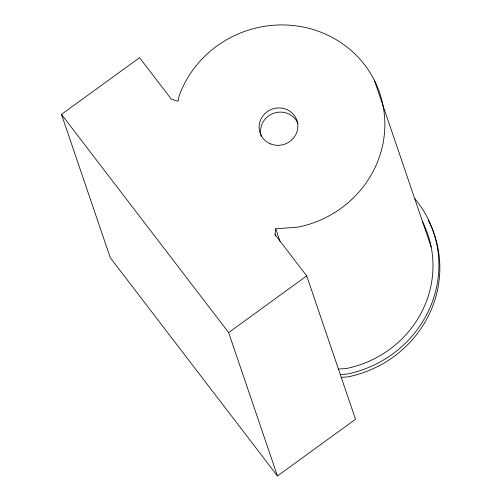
<?xml version="1.0" encoding="UTF-8"?>
<svg xmlns="http://www.w3.org/2000/svg" width="501" height="501" viewBox="0 0 501 501"><rect width="100%" height="100%" fill="white"/><g stroke="black" fill="none" stroke-linecap="round" stroke-linejoin="round"><path stroke-width="0.75" d="M275.011 234.512L275.725 228.838L298.477 227.053A106.318 101.722 -18.8 0 0 359.367 58.548A106.318 101.722 -18.8 0 0 179.164 95.797L177.98 101.24L171.336 99.167L139.56 57.684L61.473 114.366L110.283 257.739L277.441 475.95L355.522 419.274L306.712 275.894L275.011 234.512L275.512 235.99M277.441 475.95L228.631 332.576L306.712 275.894M338.275 369.118L346.617 368.46A106.318 101.722 -18.8 0 0 422.593 221.905M340.279 374.573L347.287 374.028A112.769 107.903 -18.8 0 0 414.878 198.74M341.231 377.378L348.239 376.833A112.769 107.903 -18.8 0 0 428.142 220.027M61.473 114.366L228.631 332.576M374.454 80.498L431.179 247.031M275.725 228.838L280.009 241.426M261.353 136.654A19.458 18.618 -18.8 0 1 273.665 113.264A19.458 18.618 -18.8 0 1 298.001 123.653M270.59 143.912A19.458 18.618 -18.8 0 0 297.757 124.192A19.458 18.618 -18.8 0 0 267.114 111.786A19.458 18.618 -18.8 0 0 270.59 143.912"/></g></svg>
